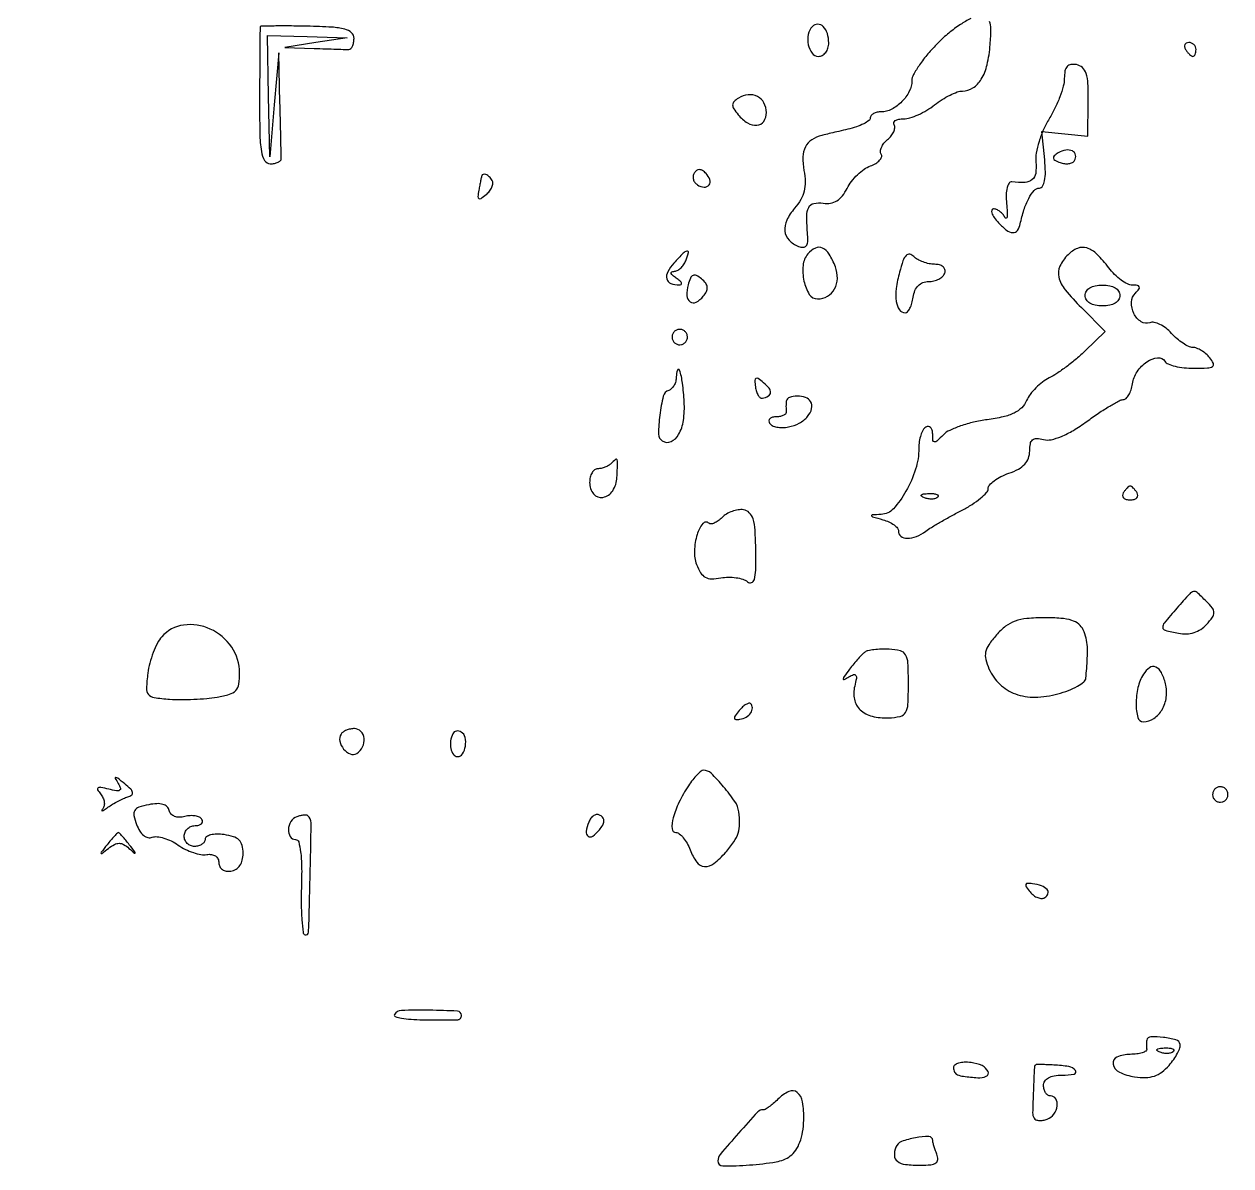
# Model space of a CAD drawing. Extents: x 0 to 5034, y 0 to 2560.
# Drawn here: x 3358.9 to 3533, y -0.1 to 164.7 of the extents above; entities that cross this region are included whole.
import ezdxf

# ---------------------------------------------------------------- set-up
doc = ezdxf.new("R2010")
doc.units = 0

msp = doc.modelspace()

# ---------------------------------------------------------------- linework, layer by layer
for points in [[(3755.934219, 264.890329, 0.001203), (3726.202767, 264.871954, 0.001487), (3698.5, 264.705807, -0.007151), (3696.282418, 264.717632, -0.000137), (3684.778125, 264.94669, -0.000331), (3671.354035, 265.226541, -0.000222), (3656, 265.563625, 0.000552), (3626.17293, 266.198754, 0.003315), (3610.654117, 266.40915, 0.005725), (3599.12015, 266.356981, 0.00437), (3586.5, 266.045044, -0.008166), (3579.435566, 265.924091, -0.001986), (3567.771875, 265.961223, -0.002035), (3554.396094, 266.111383, -0.002025), (3541, 266.370597, 0.002116), (3524.582057, 266.685303, 0.000743), (3501.009375, 267.002294, 0.000738), (3475.08846, 267.274043, 0.000865), (3450.5, 267.452994, -0.000314), (3358.024287, 268.024091, -0.000549), (3281.43984, 268.629123, -0.000024), (3213.057955, 269.247686, -0.136967)], [(3495.521763, 165.472948, 0.028517), (3494.003091, 164.598376, 0.027638), (3492.336779, 163.371211, 0.024731), (3490.75, 161.92382, 0.020016), (3489.31434, 160.35726, 0.024176), (3488.101562, 158.773316, 0.023869), (3487.2255, 157.367813, 0.128107), (3487, 156.502137, -0.118375), (3486.630378, 154.962784, -0.076613), (3485.554641, 153.469369, -0.076973), (3484.085635, 152.375649, -0.12219), (3482.571429, 152, 0.053722), (3481.970246, 151.935219, 0.073477), (3481.461607, 151.742969, 0.093216), (3481.120168, 151.458888, 0.174475), (3481, 151.125, -0.242422), (3480.80112, 150.738913, -0.038069), (3480.045312, 150.282399, -0.035106), (3478.99497, 149.841934, -0.023956), (3477.75, 149.485294, 0.000215), (3476.468711, 149.183234, 0.000288), (3475.307813, 148.908324, 0.000197), (3474.333954, 148.676707, 0.003058), (3474, 148.594981, 0.083928), (3472.546536, 147.957056, 0.130047), (3471.636736, 146.94268, 0.112262), (3471.268272, 145.492851, 0.052732), (3471.423848, 143.554233, -0.038872), (3471.60153, 141.911445, -0.068044), (3471.457237, 140.55329, -0.071296), (3470.961631, 139.326988, -0.04704), (3470.076118, 138.087765, 0.066952), (3468.942557, 136.36039, 0.138523), (3468.668991, 134.78322, 0.16759), (3469.268775, 133.494661, 0.109599), (3470.648343, 132.581449, 0.087575), (3471.325917, 132.449941, 0.234845), (3471.757449, 132.655387, 0.152682), (3471.971523, 133.220506, 0.034969), (3471.960333, 134.25413, -0.016541), (3471.831503, 136.955394, -0.11871), (3472.116564, 138.219843, -0.234749), (3472.849813, 138.779113, -0.082993), (3474.207886, 138.812858, 0.075855), (3475.272729, 138.824207, 0.099002), (3476.182602, 139.166101, 0.088164), (3476.96503, 139.870082, 0.048957), (3477.65375, 140.957901, -0.048016), (3478.28327, 141.95636, -0.036091), (3479.150346, 142.923988, -0.036927), (3480.10875, 143.721749, -0.06661), (3481.010108, 144.199443, 0.044187), (3481.7811, 144.56489, 0.072495), (3482.343702, 145.015839, 0.105102), (3482.620105, 145.475964, 0.224954), (3482.575255, 145.878235, -0.163694), (3482.474107, 146.312055, -0.079056), (3482.61869, 146.870753, -0.065242), (3482.975618, 147.464429, -0.051661), (3483.5, 148, 0.051163), (3484.024799, 148.534934, 0.064852), (3484.382846, 149.126762, 0.078714), (3484.529241, 149.682781, 0.164952), (3484.429973, 150.113307, -0.216683), (3484.387246, 150.448442, -0.17641), (3484.608164, 150.739534, -0.098281), (3485.107017, 150.936729, -0.045159), (3485.806124, 151, 0.075263), (3486.722206, 151.13868, 0.030134), (3487.911946, 151.5875, 0.02898), (3489.158051, 152.234537, 0.032423), (3490.272871, 153, -0.025266), (3491.354229, 153.765472, -0.025772), (3492.500335, 154.4125, -0.02662), (3493.550158, 154.867765, -0.089224), (3494.285285, 155, 0.145271), (3495.813966, 155.453722, 0.114274), (3497.017556, 156.704469, 0.079155), (3497.85384, 158.794343, 0.035946), (3498.297558, 161.714406, 0.014396), (3498.41191, 163.992689, 0.108044), (3498.204948, 165.046688, 0.215254)]]:
    msp.add_lwpolyline(points, format="xyb")
for points in [[(3392.957786, 164.25, 0.038607), (3392.940573, 164.04997, 0.000097), (3392.916506, 161.209375, 0.000617), (3392.893937, 158.005777, 0.000384), (3392.875, 154.25, 0.004999), (3392.905727, 148.881645, 0.03529), (3393.130482, 146.282895, 0.093719), (3393.601531, 144.96682, 0.266073), (3394.416667, 144.5, 0.045408), (3395.022723, 144.555153, 0.06531), (3395.534896, 144.720313, 0.085304), (3395.88086, 144.963439, 0.199597), (3396, 145.25, 0.005449), (3395.994184, 145.783624, 0.00018), (3395.947079, 147.909375, 0.000343), (3395.888867, 150.41779, 0.000239), (3395.819842, 153.25), (3395.639684, 160.5), (3395, 153), (3394.360316, 145.5), (3394.180158, 154.25), (3394, 163), (3399.75, 162.849806), (3405.5, 162.699613), (3401, 162), (3396.5, 161.300387), (3400.75, 161.150194, 0.000574), (3402.432449, 161.092671, 0.000749), (3403.971875, 161.044119, 0.000553), (3405.262396, 161.006782, 0.006955), (3405.75, 161, 0.201458), (3406.036597, 161.120359, 0.084643), (3406.279687, 161.470606, 0.064723), (3406.444871, 161.988816, 0.044858), (3406.5, 162.602062, 0.214527), (3406.139475, 163.40367, 0.118512), (3405.173499, 163.918385, 0.049206), (3403.298531, 164.211975, 0.00877), (3399.749453, 164.352062, 0.003481), (3397.158157, 164.390806, 0.005754), (3394.9698, 164.383106, 0.001341), (3393.072603, 164.349507, 0.361459)], [(3472.63948, 164.306147, 0.150422), (3472.043202, 163.179555, 0.096656), (3472.049944, 161.689495, 0.110313), (3472.596501, 160.455589, 0.23786), (3473.5, 160, 0.128528), (3474.07204, 160.149516, 0.100726), (3474.559375, 160.570164, 0.089148), (3474.887055, 161.199409, 0.075715), (3475, 161.940983, 0.072845), (3474.799531, 163.309671, 0.124017), (3474.210711, 164.297246, 0.197139), (3473.423574, 164.627349, 0.200942)], [(3526.5, 161, 0.029505), (3526.768994, 160.617226, 0.035638), (3527.066025, 160.29375, 0.038439), (3527.34829, 160.065539, 0.151918), (3527.559017, 160, 0.210953), (3527.727648, 160.07446, 0.081139), (3527.870461, 160.29375, 0.061769), (3527.967655, 160.617151, 0.042167), (3528, 161, 0.105053), (3527.918938, 161.381556, 0.099167), (3527.688914, 161.70625, 0.09642), (3527.345238, 161.923877, 0.093332), (3526.940983, 162, 0.108972), (3526.586039, 161.921712, 0.182303), (3526.3746, 161.70625, 0.161196), (3526.343488, 161.3821, 0.082592)], [(3508.996262, 156.823324, -0.065141), (3508.846134, 155.690066, -0.024139), (3508.354074, 154.154351, -0.023437), (3507.648972, 152.510562, -0.026106), (3506.81534, 151, 0.035259), (3506.000822, 149.458069, 0.029338), (3505.352988, 147.720312, 0.030329), (3504.94916, 146.052372, 0.06756), (3504.894444, 144.75, -0.054816), (3504.867388, 143.119658, -0.190994), (3504.368745, 142.214567, -0.163982), (3503.323817, 141.815604, -0.038279), (3501.422575, 141.885724, 0.280232), (3501.016985, 141.698206, 0.089169), (3500.738164, 141.062645, 0.056291), (3500.613102, 140.051746, 0.027612), (3500.670992, 138.754207, -0.012446), (3500.759287, 137.577667, -0.044282), (3500.730228, 136.823111, -0.309299), (3500.590624, 136.666147, -0.359131), (3500.415083, 136.75, 0.064236), (3500.112815, 137.227992, 0.057884), (3499.689424, 137.632812, 0.061354), (3499.214711, 137.90764, 0.100898), (3498.761679, 138, 0.335115), (3498.522254, 137.819229, 0.159447), (3498.538133, 137.410699, 0.06735), (3498.882186, 136.765011, 0.027879), (3499.505548, 135.993869, 0.041405), (3500.651445, 134.921059, 0.155855), (3501.560922, 134.578228, 0.254454), (3502.224857, 134.89655, 0.106976), (3502.634522, 135.833333, -0.028844), (3503.163597, 137.848257, -0.044017), (3503.871199, 139.51062, -0.053492), (3504.650589, 140.656506, -0.220111), (3505.393057, 141, 0.265698), (3505.863937, 141.26923, 0.086665), (3506.155905, 142.047011, 0.050984), (3506.263022, 143.314207, 0.019384), (3506.163069, 145.087257), (3505.773286, 149.174514), (3509.084286, 148.837257), (3512.395285, 148.5), (3512.447642, 153.485298, 0.014195), (3512.401413, 156.06969, 0.065703), (3512.138117, 157.537501, 0.129144), (3511.607463, 158.373512, 0.140296), (3510.75, 158.808622, 0.083749), (3509.943266, 158.827746, 0.177799), (3509.401353, 158.534976, 0.137768), (3509.091465, 157.893024, 0.043606)], [(3461.973618, 153.983695, 0.056312), (3461.335674, 153.48234, 0.196704), (3461.134088, 153.010501, 0.149192), (3461.297556, 152.443912, 0.028918), (3461.936747, 151.576215, 0.079636), (3463.284948, 150.395809, 0.160869), (3464.640554, 150.062351, 0.228658), (3465.613232, 150.628862, 0.149554), (3466, 151.893011, 0.122656), (3465.654342, 153.280865, 0.152077), (3464.713176, 154.213355, 0.14704), (3463.382233, 154.465098, 0.112603)], [(3508.118408, 146.07318, 0.03936), (3507.533274, 145.644526, 0.268353), (3507.419978, 145.319611, 0.227867), (3507.64177, 145.0198, 0.029854), (3508.384129, 144.682837, 0.058511), (3509.018371, 144.521214, 0.067768), (3509.641177, 144.522896, 0.078711), (3510.158376, 144.680128, 0.142196), (3510.484287, 144.974576, 0.191013), (3510.62606, 145.771326, 0.23802), (3510.165803, 146.353794, 0.152732), (3509.196475, 146.482104, 0.095806)], [(3424.923489, 142.75, 0.022627), (3424.879465, 142.578838, 0.001278), (3424.768639, 142.042982, 0.001959), (3424.640817, 141.40412, 0.001435), (3424.503782, 140.694193, 0.020367), (3424.366074, 139.76469, 0.292577), (3424.508535, 139.479244, 0.295382), (3424.825868, 139.490613, 0.020624), (3425.569283, 140.057499, 0.053729), (3426.06743, 140.570492, 0.066817), (3426.403198, 141.143652, 0.080372), (3426.533867, 141.6868, 0.158628), (3426.429973, 142.113307, 0.058821), (3426.014609, 142.636426, 0.095878), (3425.545492, 142.951231, 0.167479), (3425.158717, 142.977568, 0.257983)], [(3455.596556, 143.156231, 0.105525), (3455.439393, 142.716563, 0.099247), (3455.470283, 142.240657, 0.096292), (3455.684746, 141.801911, 0.09291), (3456.050219, 141.468963, 0.116221), (3457.032006, 141.141241, 0.258096), (3457.731074, 141.448742, 0.251496), (3457.853466, 142.214666, 0.113251), (3457.296201, 143.103799, 0.053431), (3456.785686, 143.515485, 0.136091), (3456.335356, 143.655459, 0.169261), (3455.940704, 143.531428, 0.094625)], [(3472.00164, 131.501976, 0.148851), (3471.302289, 129.834823, 0.078411), (3471.426505, 127.57204, 0.087223), (3472.201305, 125.661905, 0.258392), (3473.396607, 125, 0.134497), (3474.810127, 125.387234, 0.134001), (3475.831303, 126.441192, 0.120506), (3476.242649, 127.966999, 0.096818), (3475.954912, 129.647673, 0.044623), (3475.074255, 131.46251, 0.148896), (3474.102151, 132.339856, 0.225103), (3473.069922, 132.33548, 0.108171)], [(3509.528939, 131.386082, 0.086538), (3508.358499, 129.721215, 0.173479), (3508.205504, 128.141804, 0.110166), (3509.120637, 126.324145, 0.024888), (3511.455522, 123.744478), (3514.911043, 120.288957), (3512.019296, 117.518487, -0.016576), (3510.742646, 116.374074, -0.013298), (3509.297329, 115.226451, -0.01351), (3507.903029, 114.236348, -0.033026), (3506.813775, 113.606256, 0.048642), (3505.858808, 113.013362, 0.033705), (3504.902765, 112.174501, 0.034078), (3504.086099, 111.234073, 0.057593), (3503.557339, 110.335521, -0.093737), (3502.841897, 109.298151, -0.08257), (3501.767218, 108.538457, -0.058112), (3500.179752, 107.986743, -0.02163), (3497.849981, 107.574487, 0.024805), (3495.912778, 107.219005, 0.025241), (3494.031763, 106.674944, 0.026027), (3492.452442, 106.036683, 0.087545), (3491.542643, 105.399785, -0.009695), (3490.606804, 104.49955, -0.203615), (3490.25, 104.371372, -0.370945), (3490.042682, 104.57131, -0.023278), (3490, 105.487588, 0.062646), (3489.927111, 106.067057, 0.133019), (3489.70625, 106.457543, 0.191608), (3489.379353, 106.600766, 0.148039), (3489, 106.5, 0.129453), (3488.615562, 106.095316, 0.045785), (3488.29375, 105.356441, 0.041712), (3488.073858, 104.441599, 0.038146), (3488, 103.47491, -0.076068), (3487.534382, 100.432066, -0.053206), (3486.149034, 97.244631, -0.055585), (3484.325702, 94.729986, -0.198585), (3482.564788, 93.90032, 0.003714), (3481.268879, 93.828107, 0.490016), (3481.191154, 93.713627, 0.247914), (3481.336761, 93.572448, 0.00235), (3482.809017, 93.15032, -0.038464), (3483.68851, 92.827862, -0.051177), (3484.422424, 92.397281, -0.061595), (3484.91823, 91.929918, -0.189944), (3485.059017, 91.5, 0.25419), (3485.399689, 90.774272, 0.158957), (3486.313294, 90.472732, 0.096547), (3487.642465, 90.726947, 0.064304), (3489, 91.486125, -0.022243), (3489.820379, 92.040006, -0.006097), (3491.160937, 92.838449, -0.006151), (3492.704297, 93.707188, -0.00638), (3494.25, 94.526934, 0.023082), (3495.686028, 95.351095, 0.031018), (3496.898438, 96.233584, 0.031875), (3497.774094, 97.057457, 0.19028), (3498, 97.629579, -0.186608), (3498.202267, 98.152663, -0.048953), (3498.88125, 98.766466, -0.042799), (3499.851532, 99.363554, -0.03268), (3501, 99.850155, 0.04013), (3502.35996, 100.450387, 0.081186), (3503.283603, 101.164095, 0.099737), (3503.814651, 102.026215, 0.088548), (3504, 103.064612, -0.04531), (3504.095129, 104.112228, -0.175835), (3504.418965, 104.665909, -0.18717), (3505.007475, 104.86316, -0.052328), (3505.984717, 104.714248, 0.117801), (3507.093281, 104.690679, 0.045563), (3508.569193, 105.154239, 0.037186), (3510.305661, 106.03571, 0.022163), (3512.234717, 107.32281, -0.009994), (3513.941292, 108.52248, -0.013315), (3515.540823, 109.538949, -0.010566), (3516.902534, 110.315613, -0.118654), (3517.5, 110.475194, 0.189953), (3517.906412, 110.647134, 0.067557), (3518.300202, 111.154295, 0.05509), (3518.623829, 111.888339, 0.04105), (3518.819838, 112.752193, -0.114711), (3519.496616, 114.499713, -0.091673), (3520.921962, 115.938373, -0.124119), (3522.44736, 116.51295, -0.290394), (3523.498329, 116.002704, 0.162362), (3523.963381, 115.614713, 0.034546), (3524.982752, 115.294544, 0.032756), (3526.271776, 115.073573, 0.026078), (3527.681462, 115, 0.010554), (3529.676979, 115.042125, 0.133795), (3530.386131, 115.267898, 0.3766), (3530.509349, 115.702586, 0.062229), (3530, 116.5, 0.043183), (3529.433322, 117.073935, 0.039829), (3528.761668, 117.559375, 0.042261), (3528.090122, 117.893554, 0.0946), (3527.532543, 118, -0.112975), (3526.938156, 118.136038, -0.03408), (3526.128049, 118.59786, -0.032227), (3525.263087, 119.256351, -0.030037), (3524.468084, 120.035267, 0.044013), (3523.66738, 120.777116, 0.051043), (3522.786007, 121.326379, 0.058398), (3521.957879, 121.618048, 0.148165), (3521.328351, 121.572506, -0.242285), (3520.079545, 121.70917, -0.134095), (3519.042942, 122.891577, -0.120378), (3518.685436, 124.539899, -0.192158), (3519.246804, 125.846804, 0.029812), (3519.757806, 126.422668, 0.256744), (3519.811825, 126.75, 0.280906), (3519.565982, 126.950444, 0.034094), (3518.840073, 127, -0.115904), (3518.111631, 127.171158, -0.041353), (3517.191812, 127.72781, -0.038334), (3516.246665, 128.529577, -0.036651), (3515.419508, 129.47765, 0.034644), (3513.698421, 131.466366, 0.119272), (3512.254889, 132.352857, 0.17708), (3510.908163, 132.302714, 0.099743)], [(3452.652806, 130.168848, 0.060725), (3451.768902, 128.915587, 0.184711), (3451.638467, 127.899387, 0.242884), (3452.21151, 127.238312, 0.098871), (3453.416667, 127.015313, 0.160847), (3453.687626, 127.109062, 0.342256), (3453.741146, 127.310881, 0.118892), (3453.509057, 127.624579, 0.030864), (3453, 128, -0.032534), (3452.494346, 128.375523, -0.130526), (3452.276385, 128.689119, -0.34781), (3452.344476, 128.893466, -0.142532), (3452.643011, 128.984687, 0.113081), (3453.122895, 129.101411, 0.064793), (3453.619347, 129.436127, 0.059584), (3454.056362, 129.925291, 0.061005), (3454.361626, 130.5, 0.025094), (3454.751291, 131.690866, 0.555514), (3454.546893, 131.911118, 0.154062), (3454.008504, 131.618992, 0.008094)], [(3485.221812, 128.886133, 0.031482), (3484.741001, 126.495475, 0.068411), (3484.743021, 124.626937, 0.115448), (3485.198591, 123.443853, 0.248256), (3486.037438, 123, 0.219486), (3486.376189, 123.156228, 0.059201), (3486.712875, 123.660938, 0.048385), (3486.997837, 124.388425, 0.033904), (3487.180449, 125.25, -0.063346), (3487.44212, 126.204381, -0.097198), (3487.916078, 126.915455, -0.106923), (3488.585943, 127.350566, -0.090448), (3489.41808, 127.504241, 0.060463), (3490.182442, 127.598727, 0.062089), (3490.894705, 127.873178, 0.068684), (3491.450318, 128.277401, 0.121323), (3491.751414, 128.754241, 0.150415), (3491.762535, 129.234385, 0.149014), (3491.50197, 129.639756, 0.112123), (3490.984482, 129.909392, 0.064346), (3490.283333, 130, -0.051752), (3489.478919, 130.083483, -0.038284), (3488.61949, 130.333739, -0.039055), (3487.835724, 130.700763, -0.067446), (3487.263867, 131.136133, 0.1499), (3486.681776, 131.444981, 0.261754), (3486.178391, 131.277164, 0.101011), (3485.717411, 130.500487, 0.018225)], [(3454.716023, 127.022071, 0.06976), (3454.53448, 125.470594, 0.229555), (3454.992347, 124.578309, 0.295318), (3455.856511, 124.516772, 0.093988), (3456.899024, 125.378332, 0.05612), (3457.366404, 126.09077, 0.144362), (3457.476615, 126.690518, 0.141326), (3457.244356, 127.262366, 0.052919), (3456.634474, 127.888397, 0.04962), (3455.908119, 128.378491, 0.233766), (3455.419858, 128.395647, 0.191718), (3455.045191, 128.007552, 0.033307)], [(3517, 125.5, -0.140575), (3516.822179, 124.88002, -0.118484), (3516.333333, 124.4, -0.088208), (3515.543379, 124.09863, -0.04716), (3514.5, 124, -0.04716), (3513.456621, 124.09863, -0.088208), (3512.666667, 124.4, -0.118484), (3512.177821, 124.88002, -0.140575), (3512, 125.5, -0.140575), (3512.177821, 126.11998, -0.118484), (3512.666667, 126.6, -0.088208), (3513.456621, 126.90137, -0.04716), (3514.5, 127, -0.04716), (3515.543379, 126.90137, -0.088208), (3516.333333, 126.6, -0.118484), (3516.822179, 126.11998, -0.140575)], [(3452.552786, 120.08541, 0.099038), (3452.401684, 119.679226, 0.097945), (3452.417584, 119.244476, 0.097945), (3452.597789, 118.848514, 0.099038), (3452.91459, 118.552786, 0.099038), (3453.320774, 118.401684, 0.097945), (3453.755524, 118.417584, 0.097945), (3454.151486, 118.597789, 0.099038), (3454.447214, 118.91459, 0.099038), (3454.598316, 119.320774, 0.097945), (3454.582416, 119.755524, 0.097945), (3454.402211, 120.151486, 0.099038), (3454.08541, 120.447214, 0.099038), (3453.679226, 120.598316, 0.097945), (3453.244476, 120.582416, 0.097945), (3452.848514, 120.402211, 0.099038)], [(3453, 113.75, -0.063731), (3452.919074, 113.117673, -0.063592), (3452.681501, 112.525605, -0.069524), (3452.330391, 112.061268, -0.116217), (3451.91575, 111.80525, 0.257952), (3451.134069, 110.956267, 0.028152), (3450.633336, 108.250075, 0.028051), (3450.43936, 105.50658, 0.263806), (3450.986448, 104.508375, 0.247922), (3452.241017, 104.423524, 0.16188), (3453.336758, 105.423005, 0.092158), (3454.034032, 107.481919, 0.050462), (3454.146001, 110.152483, 0.016678), (3453.895511, 112.858945, 0.045719), (3453.4826, 114.731652, 0.710487), (3453.181276, 114.739773, 0.090819)], [(3464.425622, 112.305807, 0.03958), (3464.581016, 111.626388, 0.061372), (3464.829593, 111.079414, 0.083825), (3465.12673, 110.738163, 0.231308), (3465.428663, 110.666667, 0.070797), (3466.299195, 110.997787, 0.252118), (3466.611354, 111.482629, 0.196363), (3466.410124, 112.111476, 0.045175), (3465.604459, 112.913307, 0.020399), (3464.832133, 113.50279, 0.278638), (3464.493884, 113.525707, 0.296217), (3464.330625, 113.2399, 0.022192)], [(3468.881579, 110.25, 0.024514), (3468.844695, 109.908478, 0.014642), (3468.83273, 109.5, 0.014642), (3468.844695, 109.091522, 0.024514), (3468.881579, 108.75, -0.211938), (3468.805228, 108.464248, -0.103366), (3468.507253, 108.220313, -0.073584), (3468.02925, 108.054926, -0.046583), (3467.440983, 108, 0.061271), (3466.88593, 107.931727, 0.130619), (3466.510316, 107.724306, 0.191575), (3466.370329, 107.417391, 0.151885), (3466.462011, 107.061467, 0.14964), (3466.838568, 106.731104, 0.05857), (3467.504839, 106.520566, 0.051092), (3468.329944, 106.448631, 0.043808), (3469.197533, 106.538041, 0.075308), (3470.751163, 107.08864, 0.091632), (3471.955857, 108.050281, 0.118853), (3472.53711, 109.172849, 0.201345), (3472.375, 110.202254, 0.174432), (3471.657234, 110.773053, 0.078355), (3470.453342, 110.979778, 0.086717), (3469.343755, 110.801471, 0.277259)], [(3443.583333, 101.25, -0.064082), (3443.211141, 100.962682, -0.039128), (3442.710938, 100.720313, -0.038656), (3442.168334, 100.555011, -0.054664), (3441.666667, 100.5, 0.167478), (3441.221587, 100.346616, 0.095027), (3440.842708, 99.9125, 0.075828), (3440.586561, 99.265012, 0.056395), (3440.5, 98.5, 0.171161), (3441.076122, 96.866317, 0.276911), (3442.417835, 96.372838, 0.205837), (3443.836426, 97.330583, 0.132569), (3444.44566, 99.25, 0.00235), (3444.528532, 101.371204, 0.110807), (3444.449273, 101.791562, 0.500878), (3444.233599, 101.843203, 0.022933)], [(3517.5, 97, 0.146489), (3517.397987, 96.620597, 0.191582), (3517.538811, 96.29375, 0.134005), (3517.925364, 96.072951, 0.063222), (3518.5, 96, 0.063222), (3519.074636, 96.072951, 0.134005), (3519.461189, 96.29375, 0.191582), (3519.602013, 96.620597, 0.146489), (3519.5, 97, 0.025622), (3519.235369, 97.382847, 0.032351), (3518.951311, 97.70625, 0.033983), (3518.686704, 97.937141, 0.163822), (3518.5, 98, 0.163822), (3518.313296, 97.937141, 0.033983), (3518.048689, 97.70625, 0.032351), (3517.764631, 97.382847, 0.025622)], [(3490.729167, 96.395833, -0.126455), (3490.402231, 96.202593, -0.060344), (3489.916927, 96.123424, -0.05415), (3489.359369, 96.160852, -0.051402), (3488.8125, 96.316886, -0.054073), (3488.395823, 96.538436, -0.470617), (3488.37858, 96.720685, -0.168741), (3488.670344, 96.862007, -0.018894), (3489.416667, 96.921053, -0.028489), (3490.112848, 96.910055, -0.077125), (3490.592839, 96.799335, -0.208169), (3490.77538, 96.614691, -0.296942)], [(3459.604175, 93.461318, -0.037528), (3459.041706, 92.97749, -0.056347), (3458.481336, 92.65457, -0.073977), (3458.005729, 92.526762, -0.228937), (3457.700068, 92.633265, 0.450925), (3456.820226, 92.57878, 0.093234), (3456.013098, 91.012306, 0.060876), (3455.613337, 88.658658, 0.102851), (3455.927633, 86.69034, 0.046204), (3456.517381, 85.486919, 0.129637), (3457.188887, 84.842326, 0.129096), (3458.092784, 84.611192, 0.045645), (3459.433522, 84.742541, -0.043245), (3460.513347, 84.853554, -0.039977), (3461.625578, 84.782384, -0.042442), (3462.607534, 84.553867, -0.095096), (3463.27571, 84.186144, 0.254437), (3463.85877, 84.071333, 0.257888), (3464.26676, 84.498754, 0.05913), (3464.458958, 85.870128, 0.008329), (3464.471726, 88.730219, 0.011974), (3464.366316, 91.645729, 0.059137), (3464.07545, 93.260457, 0.124215), (3463.53737, 94.150984, 0.159938), (3462.68689, 94.575449, 0.075435), (3461.929508, 94.571771, 0.047877), (3461.073231, 94.352102, 0.047028), (3460.253638, 93.965461, 0.062737)], [(3525.25, 80.396979, 0.005741), (3523.403111, 78.240524, 0.191928), (3523.194946, 77.607061, 0.326227), (3523.541837, 77.188834, 0.014701), (3525.474858, 76.760055, 0.058422), (3526.619707, 76.677284, 0.064662), (3527.712181, 76.86896, 0.066343), (3528.696029, 77.326525, 0.066955), (3529.522284, 78.024624, 0.026988), (3530.377582, 79.07884, 0.161745), (3530.588217, 79.74343, 0.165719), (3530.356773, 80.393072, 0.028683), (3529.475997, 81.381146, 0.012201), (3528.150161, 82.643807, 0.246148), (3527.628359, 82.779212, 0.152628), (3527.091711, 82.463537, 0.004112)], [(3499.196677, 76.511188, 0.028547), (3498.105567, 75.101303, 0.096826), (3497.645721, 74.038915, 0.113761), (3497.657486, 72.979589, 0.047504), (3498.126613, 71.62146, 0.094898), (3499.704012, 69.396707, 0.104863), (3501.942239, 68.006361, 0.092983), (3504.777179, 67.54463, 0.059835), (3508.082746, 68.022281, 0.02634), (3509.590606, 68.514786, 0.036163), (3510.880532, 69.123104, 0.039406), (3511.818044, 69.753172, 0.206037), (3512.106299, 70.288544, 0.006802), (3512.315273, 73.110563, 0.028986), (3512.319253, 74.800383, 0.046316), (3512.132674, 76.050413, 0.045765), (3511.718837, 77.25, 0.119756), (3511.073387, 78.078161, 0.091795), (3510.05597, 78.617321, 0.057823), (3508.504585, 78.913611, 0.018301), (3506.145152, 79, 0.022332), (3503.60466, 78.886474, 0.063744), (3501.87988, 78.50688, 0.078877), (3500.520676, 77.761919, 0.049113)], [(3378.754464, 76.25, 0.062813), (3378.125202, 75.332507, 0.027626), (3377.523107, 73.985937, 0.026807), (3377.034263, 72.468372, 0.032409), (3376.746942, 71, 0.019769), (3376.551907, 68.811948, 0.189087), (3376.845011, 67.940319, 0.184012), (3377.65684, 67.487611, 0.018556), (3379.897465, 67.245517, 0.017376), (3381.513092, 67.187694, 0.011024), (3383.396443, 67.22729, 0.011072), (3385.245989, 67.348072, 0.02006), (3386.75, 67.54083, 0.030265), (3388.526432, 67.953199, 0.134414), (3389.428494, 68.513521, 0.148392), (3389.87116, 69.422687, 0.039639), (3390, 71.045313, 0.151714), (3388.847876, 74.75493, 0.13457), (3385.749356, 77.370073, 0.143877), (3381.915022, 77.940452, 0.178368)], [(3480.210721, 74.034741, 0.040476), (3479.843508, 73.708793, 0.008809), (3479.268149, 73.08663, 0.009126), (3478.626413, 72.340717, 0.00863), (3478, 71.558042, 0.005754), (3477.216969, 70.519818, 0.138454), (3477.090172, 70.182459, 0.584016), (3477.224814, 70.090742, 0.020811), (3477.907524, 70.464413, -0.048633), (3478.582839, 70.786657, -0.352206), (3478.900187, 70.678224, -0.188289), (3478.987762, 70.227853, -0.018905), (3478.746543, 69.138781, 0.116473), (3478.700932, 67.228894, 0.152744), (3479.549699, 65.715657, 0.128752), (3481.250428, 64.785688, 0.072135), (3483.610555, 64.548235, 0.043241), (3485.320542, 64.772101, 0.209481), (3486.093743, 65.335374, 0.121543), (3486.433103, 66.488082, 0.011104), (3486.5, 69.5, 0.011196), (3486.433179, 72.483752, 0.117685), (3486.09916, 73.649396, 0.208983), (3485.341347, 74.219998, 0.047437), (3483.710721, 74.44738, 0.01853), (3482.590741, 74.454874, 0.021751), (3481.532018, 74.376534, 0.021308), (3480.65452, 74.234957, 0.111068)], [(3520.411095, 70.856149, 0.082062), (3519.619565, 68.929539, 0.056063), (3519.3497, 66.573643, 0.064297), (3519.598239, 64.617435, 0.341409), (3520.397085, 64, 0.149332), (3521.90469, 64.460537, 0.1131), (3523.093667, 65.730164, 0.100209), (3523.707828, 67.537271, 0.093714), (3523.592615, 69.487014, 0.053149), (3522.995681, 71.11171, 0.178385), (3522.186719, 71.879728, 0.259754), (3521.291872, 71.788235, 0.102117)], [(3462.086693, 65.604459, 0.015839), (3461.501728, 64.85237, 0.180681), (3461.402483, 64.496362, 0.378117), (3461.587372, 64.319873, 0.046255), (3462.194193, 64.352238, 0.094672), (3463.097475, 64.666194, 0.113209), (3463.755961, 65.278101, 0.148136), (3463.978316, 65.990705, 0.201077), (3463.725834, 66.607499, 0.271866), (3463.471277, 66.67372, 0.068292), (3463.062493, 66.4947, 0.050816), (3462.577833, 66.125732, 0.03147)], [(3404.625, 62.202254, 0.196264), (3404.453917, 61.180953, 0.116315), (3405.002701, 60.054151, 0.126473), (3405.957912, 59.351261, 0.238458), (3406.888197, 59.430902, 0.13979), (3407.731646, 60.355668, 0.139299), (3407.96198, 61.587525, 0.168863), (3407.504142, 62.595001, 0.205232), (3406.559017, 63, 0.050179), (3405.971245, 62.940864, 0.047705), (3405.396494, 62.765662, 0.051353), (3404.917963, 62.508057, 0.105582)], [(3420.754232, 62.266312, 0.084697), (3420.436116, 61.221291, 0.082939), (3420.479003, 60.121909, 0.104464), (3420.84371, 59.288862, 0.234312), (3421.437328, 58.972506, 0.26629), (3422.162879, 59.360605, 0.1021), (3422.575922, 60.472687, 0.093314), (3422.533019, 61.735512, 0.201974), (3421.980032, 62.512341, 0.086456), (3421.629461, 62.652808, 0.102024), (3421.272696, 62.654687, 0.11056), (3420.965717, 62.518222, 0.11748)], [(3372.464413, 55.092476, -0.049671), (3372.785146, 54.416729, -0.356308), (3372.672887, 54.100059, -0.184082), (3372.212988, 54.015676, -0.01829), (3371.099221, 54.263802, 0.014014), (3369.984449, 54.522176, 0.18479), (3369.57457, 54.453617, 0.415282), (3369.50587, 54.187216, 0.039492), (3369.934173, 53.579316, -0.065435), (3370.279534, 53.030946, -0.072299), (3370.456895, 52.430048, -0.081824), (3370.445356, 51.870566, -0.130474), (3370.241324, 51.440958, 0.074457), (3370.098368, 51.209989, 0.628221), (3370.158389, 51.141034, 0.078021), (3370.45627, 51.27513, 0.011629), (3371, 51.648695, -0.020518), (3371.673643, 52.094103, -0.014777), (3372.458773, 52.537011, -0.014966), (3373.231861, 52.914409, -0.031023), (3373.859653, 53.152279, 0.084306), (3374.418555, 53.435037, 0.299665), (3374.550276, 53.793757, 0.144445), (3374.274577, 54.278315, 0.021104), (3373.417695, 55.036551, 0.004696), (3372.419222, 55.832162, 0.152366), (3372.132635, 55.940363, 0.584431), (3372.054224, 55.818464, 0.01406)], [(3454.759142, 54.75, 0.030801), (3453.390712, 52.345545, 0.048783), (3452.559952, 50.127254, 0.075904), (3452.386519, 48.547255, 0.40191), (3452.957363, 48, -0.171797), (3453.442867, 47.828111, -0.051345), (3454.007895, 47.265625, -0.044825), (3454.555823, 46.456873, -0.035653), (3455, 45.5, 0.06724), (3455.956438, 43.739217, 0.221368), (3457.08555, 43.117665, 0.185909), (3458.43883, 43.536462, 0.047186), (3460.132705, 45.15301, 0.027693), (3461.320088, 46.685855, 0.072539), (3461.935265, 47.931016, 0.077555), (3462.14705, 49.249614, 0.035106), (3462.031832, 51, 0.116116), (3461.466665, 52.469715, 0.026338), (3459.836723, 54.609482, 0.022977), (3458.022864, 56.558159, 0.196281), (3456.940696, 57, 0.175234), (3456.578688, 56.869108, 0.026744), (3456.006711, 56.339062, 0.027199), (3455.374367, 55.611611, 0.020552)], [(3530.552786, 54.08541, 0.099038), (3530.401684, 53.679226, 0.097945), (3530.417584, 53.244476, 0.097945), (3530.597789, 52.848514, 0.099038), (3530.91459, 52.552786, 0.099038), (3531.320774, 52.401684, 0.097945), (3531.755524, 52.417584, 0.097945), (3532.151486, 52.597789, 0.099038), (3532.447214, 52.91459, 0.099038), (3532.598316, 53.320774, 0.097945), (3532.582416, 53.755524, 0.097945), (3532.402211, 54.151486, 0.099038), (3532.08541, 54.447214, 0.099038), (3531.679226, 54.598316, 0.097945), (3531.244476, 54.582416, 0.097945), (3530.848514, 54.402211, 0.099038)], [(3376.874909, 52.024708, 0.029817), (3375.449605, 51.650277, 0.179331), (3374.859838, 51.181682, 0.192809), (3374.741263, 50.463183, 0.035229), (3375.131348, 49.145482, 0.049354), (3375.583858, 48.224923, 0.08418), (3376.149675, 47.584293, 0.11177), (3376.77106, 47.27894, 0.151273), (3377.391637, 47.320044, -0.120836), (3378.086252, 47.407962, -0.044567), (3379.060046, 47.206833, -0.04094), (3380.128479, 46.786779, -0.038743), (3381.135198, 46.191684, 0.038314), (3382.169251, 45.579232, 0.034652), (3383.319402, 45.10799, 0.036398), (3384.41175, 44.832765, 0.085574), (3385.25, 44.829981, -0.076974), (3385.940183, 44.839482, -0.113697), (3386.50341, 44.62342, -0.129116), (3386.868232, 44.20852, -0.116637), (3387, 43.651342, 0.118828), (3387.133364, 43.098098, 0.123078), (3387.503184, 42.674752, 0.109473), (3388.068151, 42.442667, 0.079524), (3388.75, 42.433813, 0.104302), (3389.475872, 42.701726, 0.103592), (3390.033802, 43.240443, 0.089918), (3390.382471, 44.027299, 0.059511), (3390.5, 45.011265, 0.063295), (3390.354662, 46.154766, 0.136792), (3389.914067, 46.915895, 0.118973), (3389.095051, 47.403867, 0.041867), (3387.75, 47.700146, 0.035309), (3386.696375, 47.766124, 0.057447), (3385.807813, 47.656441, 0.080473), (3385.204063, 47.402471, 0.258543), (3385, 47.03421, -0.143552), (3384.884387, 46.639823, -0.099541), (3384.559375, 46.303799, -0.084024), (3384.073376, 46.077388, -0.06718), (3383.5, 46, -0.099038), (3382.927543, 46.114514, -0.097945), (3382.440625, 46.440625, -0.097945), (3382.114514, 46.927543, -0.099038), (3382, 47.5, -0.103052), (3382.119235, 48.072373, -0.098802), (3382.457961, 48.559375, -0.09695), (3382.963945, 48.885705, -0.095165), (3383.559017, 49, 0.05878), (3384.115829, 49.065685, 0.126121), (3384.495569, 49.266173, 0.191145), (3384.641142, 49.562686, 0.159385), (3384.558021, 49.90612, 0.149108), (3384.204552, 50.216879, 0.065497), (3383.602092, 50.399514, 0.056513), (3382.861516, 50.437042, 0.048413), (3382.090197, 50.313336, -0.063423), (3381.304863, 50.211381, -0.093014), (3380.621737, 50.337855, -0.111748), (3380.118197, 50.675832, -0.12885), (3379.841193, 51.181924, 0.143913), (3379.517175, 51.734461, 0.120005), (3378.922928, 52.071315, 0.082371), (3378.041643, 52.170839, 0.036357)], [(3398.25, 50.279762, 0.168612), (3397.396173, 49.593383, 0.126645), (3397.028431, 48.436045, 0.158655), (3397.297935, 47.418763, 0.254578), (3398.067094, 47, -0.34041), (3398.516779, 46.653719, -0.033356), (3398.79504, 45.219893, -0.0278), (3398.941838, 43.108491, -0.011563), (3398.915263, 40.25, 0.010406), (3398.885011, 37.644703, 0.016375), (3398.978827, 35.409375, 0.01053), (3399.152258, 33.603626, 0.290075), (3399.439078, 33.25, 0.502849), (3399.951751, 33.606161, 0.002101), (3400.17038, 41.532428, 0.002523), (3400.314628, 49.40208, 0.224603), (3399.840909, 50.438853, 0.16536), (3399.629393, 50.52152, 0.036139), (3399.232955, 50.510647, 0.033933), (3398.75356, 50.429584, 0.026925)], [(3440.369399, 49.520254, 0.051311), (3439.999508, 48.151185, 0.281237), (3440.276275, 47.472022, 0.330472), (3440.944842, 47.473911, 0.059295), (3441.906058, 48.386806, 0.042311), (3442.382325, 49.070928, 0.115204), (3442.552364, 49.632156, 0.161769), (3442.431745, 50.093039, 0.11057), (3442.041495, 50.474354, 0.14583), (3441.591099, 50.596079, 0.123842), (3441.114873, 50.463206, 0.101013), (3440.684072, 50.085468, 0.070914)], [(3370.872445, 46.25, 0.001762), (3370.020971, 45.156373, 0.262012), (3369.998592, 45.003663, 0.500393), (3370.099803, 44.97501, 0.002462), (3371.073794, 45.726206, -0.042635), (3371.92838, 46.282051, -0.123486), (3372.607664, 46.452413, -0.131402), (3373.26103, 46.277689, -0.051187), (3374.025565, 45.726206, 0.002763), (3374.832858, 45.015784, 0.607837), (3374.908219, 45.045552, 0.188074), (3374.863813, 45.206302, 0.001611), (3374.079327, 46.25, 0.008652), (3373.553399, 46.920596, 0.012951), (3373.06916, 47.485937, 0.007872), (3372.649717, 47.936248, 0.204045), (3372.5, 48, 0.200465), (3372.349024, 47.936935, 0.007566), (3371.916673, 47.485937, 0.012601), (3371.416854, 46.920595, 0.008424)], [(3504.057499, 39.430717, 0.057839), (3504.575529, 38.935862, 0.069725), (3505.163196, 38.608881, 0.082515), (3505.727586, 38.4922, 0.14929), (3506.179838, 38.611146, 0.174572), (3506.62756, 39.174461, 0.268114), (3506.508192, 39.769411, 0.12951), (3505.725197, 40.295141, 0.04703), (3504.415248, 40.615318, 0.032229), (3503.671466, 40.675915, 0.335379), (3503.438726, 40.506105, 0.231359), (3503.494308, 40.164781, 0.019148)], [(3412.344437, 21.75, 0.479969), (3412.448018, 21.459429, 0.038093), (3413.357028, 21.220312, 0.029763), (3414.724192, 21.053287, 0.015516), (3416.440983, 21), (3419.807664, 21), (3421.5, 21, 0.125176), (3421.690804, 21.048529, 0.10052), (3421.853557, 21.185191, 0.090034), (3421.963207, 21.389599, 0.077768), (3422.001469, 21.630438, 0.399238), (3421.432292, 22.232452, 0.010338), (3417.381431, 22.366402, 0.011435), (3413.333501, 22.323942, 0.25132)], [(3520.881579, 18.033022, 0.037527), (3520.844375, 17.775721, 0.017147), (3520.83273, 17.436263, 0.016869), (3520.844883, 17.07617, 0.022287), (3520.881579, 16.75, -0.299249), (3520.751235, 16.461949, -0.064902), (3520.230839, 16.220312, -0.047809), (3519.449674, 16.054188, -0.028507), (3518.5, 16, 0.099116), (3516.579016, 15.615423, 0.356788), (3516.032163, 14.59069, 0.238589), (3516.9418, 13.427383, 0.073385), (3519.139412, 12.766231, 0.040114), (3520.726427, 12.662064, 0.076115), (3521.986411, 12.873914, 0.081667), (3523.066789, 13.438413, 0.052708), (3524.102375, 14.402732, 0.025693), (3524.784805, 15.274222, 0.031168), (3525.3277, 16.158445, 0.03256), (3525.679766, 16.940044, 0.146582), (3525.712963, 17.434527, 0.272538), (3525.11012, 18.073631, 0.039818), (3523.29075, 18.447821, 0.040392), (3521.471627, 18.525195, 0.340834)], [(3524.729167, 16.395833, -0.126455), (3524.402231, 16.202593, -0.060344), (3523.916927, 16.123424, -0.05415), (3523.359369, 16.160852, -0.051402), (3522.8125, 16.316886, -0.054073), (3522.395823, 16.538436, -0.470617), (3522.37858, 16.720685, -0.168741), (3522.670344, 16.862007, -0.018894), (3523.416667, 16.921053, -0.028489), (3524.112848, 16.910055, -0.077125), (3524.592839, 16.799335, -0.208169), (3524.77538, 16.614691, -0.296942)], [(3493, 14.066422, 0.119629), (3493.153032, 13.435967, 0.177808), (3493.567274, 13.055744, 0.069148), (3494.447789, 12.82848, 0.007844), (3496.5, 12.625, 0.125287), (3497.721121, 12.829758, 0.414473), (3497.986537, 13.514989, 0.185376), (3497.13941, 14.366379, 0.074374), (3495.531089, 14.816422, 0.039814), (3494.561617, 14.859867, 0.063402), (3493.743507, 14.726634, 0.088849), (3493.19185, 14.449661, 0.236322)], [(3504.936164, 14.533022, 0.266512), (3504.678503, 14.13324, 0.002952), (3504.525827, 10.793329, 0.004384), (3504.424957, 7.541443, 0.144789), (3504.628159, 6.793674, 0.163682), (3504.903336, 6.564986, 0.073616), (3505.367225, 6.460305, 0.06132), (3505.93815, 6.487451, 0.049142), (3506.532025, 6.650663, 0.14441), (3507.488236, 7.382485, 0.123597), (3507.965836, 8.561881, 0.172067), (3507.759127, 9.571368, 0.262818), (3507, 10, -0.148195), (3506.618646, 10.115568, -0.098894), (3506.29375, 10.440625, -0.082425), (3506.074694, 10.926543, -0.064853), (3506, 11.5, -0.144293), (3506.185938, 12.130894, -0.121897), (3506.694444, 12.609375, -0.086566), (3507.530838, 12.904945, -0.041771), (3508.666667, 13, 0.046298), (3510.416583, 13.162383, 0.567252), (3510.604851, 13.672199, 0.183798), (3509.650013, 14.230407, 0.030445), (3507.492767, 14.456921, 0.001342), (3506.532536, 14.496374, 0.002156), (3505.713498, 14.524289, 0.000375), (3504.989852, 14.545285, 0.127087)], [(3467.651786, 9.508929, -0.017696), (3467.006169, 8.907464, -0.023156), (3466.373225, 8.407742, -0.021703), (3465.822423, 8.047963, -0.158031), (3465.518462, 7.979433, 0.233481), (3464.753949, 7.685523, 0.005073), (3462.000358, 4.638682, 0.005991), (3459.347879, 1.569861, 0.177008), (3459, 0.617985, 0.413146), (3459.707069, -0.091668, 0.018143), (3463.546488, 0.033674, 0.023946), (3467.427116, 0.488999, 0.117205), (3469.449285, 1.339258, 0.087378), (3470.236259, 2.158829, 0.057842), (3470.834737, 3.32187, 0.049297), (3471.225706, 4.784637, 0.033513), (3471.390414, 6.501187, 0.043477), (3471.235652, 9.155557, 0.189257), (3470.468579, 10.497686, 0.288175), (3469.252371, 10.639814, 0.085353)], [(3484.67589, 2.597766, 0.10217), (3484.475393, 1.376912, 0.230077), (3484.908425, 0.571168, 0.129553), (3486.077111, 0.120966, 0.027515), (3488.273655, 0, 0.023327), (3489.729107, 0.06794, 0.126278), (3490.467458, 0.332882, 0.240314), (3490.735691, 0.819973, 0.099853), (3490.606989, 1.581787, -0.008099), (3490.374575, 2.218074, -0.009838), (3490.178303, 2.821775, -0.008575), (3490.032484, 3.333672, -0.065182), (3490, 3.581787, 0.411809), (3489.447468, 4.138878, 0.047781), (3487.512965, 3.96962, 0.043824), (3485.495542, 3.410512, 0.214827)]]:
    msp.add_lwpolyline(points, format="xyb", close=True)

doc.saveas('drawing.dxf')
